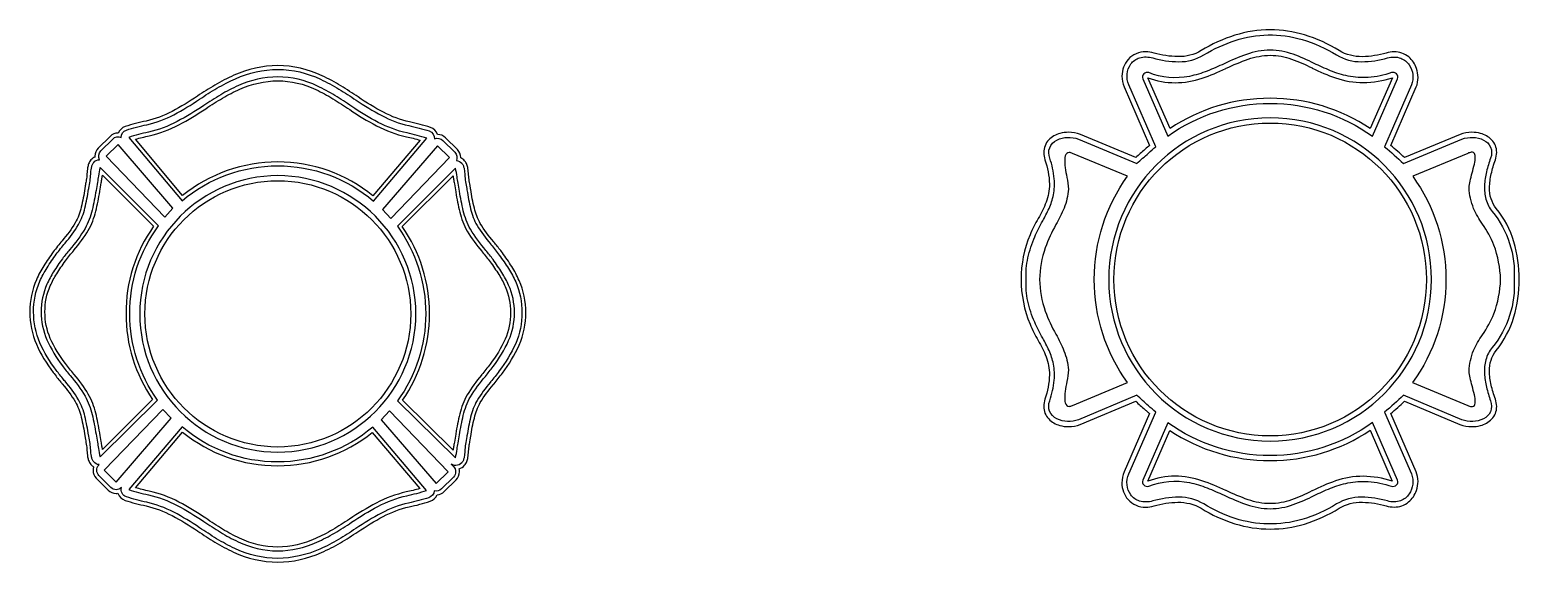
# Model space of a CAD drawing. Extents: x -4 to 118, y -79 to 10.
# Drawn here: x 53.98 to 75.21, y -37.75 to -30.17 of the extents above; entities that cross this region are included whole.
import ezdxf

# ---------------------------------------------------------------- set-up
doc = ezdxf.new("R2010")
doc.units = 0
doc.header["$MEASUREMENT"] = 0

msp = doc.modelspace()

# ---------------------------------------------------------------- linework, layer by layer
for points in [[(74.784, -35.026, -0.177102), (74.879, -34.733, 0.096618), (75.131, -34.255, 0.074487), (75.207, -33.721, 0.074223), (75.131, -33.187, 0.096874), (74.88, -32.709, -0.177104), (74.784, -32.416, -0.055142), (74.809, -32.218, -0.027146), (74.867, -32.018, 0.084821), (74.886, -31.912, 0.199912), (74.814, -31.733, 0.131315), (74.655, -31.642, 0.067147), (74.532, -31.626, 0.100598), (74.364, -31.658), (73.573, -31.987, 0.006092), (73.377, -31.812), (73.739, -30.981, 0.100125), (73.765, -30.846, 0.081025), (73.744, -30.719, 0.139423), (73.632, -30.554, 0.176721), (73.424, -30.482, 0.06664), (73.313, -30.498, -0.065682), (72.972, -30.55, -0.141238), (72.642, -30.464, 0.066111), (72.149, -30.24, 0.072685), (71.66, -30.168, 0.074754), (71.154, -30.245, 0.063427), (70.675, -30.464, -0.141049), (70.344, -30.549, -0.065826), (70.003, -30.498, 0.068157), (69.883, -30.481, 0.218629), (69.634, -30.588, 0.183085), (69.546, -30.825, 0.103239), (69.578, -30.981), (69.94, -31.812, -0.003847), (69.876, -31.868, -0.000007), (69.872, -31.872, 0.008335), (69.743, -31.987), (68.953, -31.658, 0.099968), (68.785, -31.626, 0.071037), (68.662, -31.643, 0.133658), (68.503, -31.734, 0.197781), (68.432, -31.915, 0.07966), (68.449, -32.017, -0.079835), (68.512, -32.365, -0.092081), (68.465, -32.621, -0.03546), (68.353, -32.852), (68.352, -32.853, 0.02699), (68.236, -33.085, 0.100834), (68.109, -33.721, 0.100675), (68.236, -34.357, 0.026984), (68.352, -34.589), (68.352, -34.59, -0.035937), (68.465, -34.821, -0.09196), (68.512, -35.077, -0.079832), (68.448, -35.425, 0.079668), (68.431, -35.527, 0.198117), (68.502, -35.707, 0.132288), (68.661, -35.799, 0.071027), (68.785, -35.816, 0.097479), (68.952, -35.784), (69.742, -35.455, 0.008342), (69.872, -35.571, -0.000006), (69.875, -35.574, -0.001694), (69.907, -35.602, 0.001719), (69.939, -35.629), (69.578, -36.461, 0.103238), (69.545, -36.617, 0.183086), (69.633, -36.854, 0.218627), (69.883, -36.961, 0.068156), (70.003, -36.944, -0.065832), (70.343, -36.893, -0.141043), (70.674, -36.978, 0.063428), (71.153, -37.197, 0.074754), (71.659, -37.274, 0.072686), (72.148, -37.202, 0.066111), (72.641, -36.978, -0.141231), (72.972, -36.892, -0.065688), (73.313, -36.944, 0.066623), (73.424, -36.96, 0.176723), (73.631, -36.888, 0.139425), (73.743, -36.723, 0.081249), (73.765, -36.595, 0.099918), (73.738, -36.461), (73.377, -35.63, 0.006092), (73.573, -35.455), (74.363, -35.784, 0.10061), (74.531, -35.816, 0.06713), (74.655, -35.8, 0.131311), (74.814, -35.709, 0.199914), (74.886, -35.53, 0.08482), (74.867, -35.424, -0.027145), (74.808, -35.224, -0.055142)], [(74.391, -35.717), (73.557, -35.37, -0.008031), (73.289, -35.611), (73.671, -36.49, -0.251652), (73.638, -36.774, -0.154335), (73.517, -36.871, -0.159517), (73.332, -36.874, 0.068844), (72.96, -36.82, 0.137497), (72.603, -36.916, -0.068555), (72.111, -37.137, -0.075331), (71.628, -37.201, -0.071903), (71.159, -37.123, -0.06122), (70.712, -36.916, 0.136959), (70.356, -36.82, 0.068949), (69.984, -36.874, -0.144013), (69.797, -36.876, -0.159024), (69.672, -36.788, -0.267014), (69.644, -36.49), (70.027, -35.611, 0.003579), (69.923, -35.519, -0.012049), (69.758, -35.37), (68.925, -35.717, -0.212737), (68.618, -35.705, -0.402288), (68.517, -35.447, 0.057714), (68.581, -35.155, 0.071281), (68.57, -34.925, 0.057175), (68.507, -34.732, 0.020101), (68.416, -34.555, -0.025731), (68.302, -34.329, -0.04661), (68.205, -34.031, -0.072042), (68.181, -33.721, -0.072325), (68.206, -33.411, -0.046307), (68.303, -33.113, -0.02573), (68.416, -32.887, 0.020101), (68.507, -32.71, 0.057175), (68.57, -32.517, 0.071282), (68.581, -32.287, 0.057715), (68.518, -31.995, -0.40228), (68.618, -31.737, -0.212739), (68.925, -31.725), (69.759, -32.072, -0.012041), (69.924, -31.923, 0.003575), (70.027, -31.831), (69.645, -30.952, -0.26701), (69.673, -30.654, -0.15902), (69.797, -30.566, -0.144011), (69.984, -30.568, 0.068949), (70.356, -30.622, 0.136961), (70.713, -30.526, -0.061218), (71.16, -30.319, -0.071901), (71.628, -30.241, -0.075331), (72.112, -30.305, -0.068556), (72.604, -30.526, 0.137497), (72.96, -30.622, 0.068843), (73.332, -30.568, -0.159514), (73.518, -30.571, -0.154334), (73.639, -30.668, -0.251633), (73.672, -30.952), (73.289, -31.831, -0.008036), (73.558, -32.072), (74.391, -31.725, -0.211526), (74.7, -31.737, -0.169668), (74.799, -31.837, -0.194614), (74.799, -31.995, 0.025129), (74.741, -32.187, 0.048032), (74.712, -32.385, 0.078568), (74.733, -32.578, 0.104022), (74.823, -32.754, -0.191063), (75.134, -33.721, -0.191099), (74.823, -34.688, 0.104018), (74.732, -34.864, 0.078567), (74.712, -35.057, 0.048032), (74.741, -35.255, 0.02513), (74.798, -35.447, -0.194617), (74.798, -35.605, -0.169675), (74.699, -35.705, -0.211517)], [(71.658, -31.215, -0.157553), (73.117, -31.683), (73.472, -30.865, 0.319352), (73.459, -30.796, 0.269032), (73.389, -30.777, -0.064993), (73.054, -30.845, -0.065682), (72.768, -30.826, -0.046445), (72.517, -30.75, -0.016366), (72.286, -30.645, 0.029249), (71.986, -30.516, 0.083772), (71.66, -30.458, 0.081117), (71.321, -30.517, 0.026905), (71.002, -30.65, -0.014739), (70.761, -30.754, -0.043924), (70.508, -30.83, -0.145585), (69.927, -30.777, 0.266974), (69.857, -30.796, 0.320584), (69.844, -30.865), (70.199, -31.682, -0.157155)], [(70.304, -30.921, 0.079282), (70.687, -30.856, 0.028528), (71.025, -30.718, -0.00001), (71.031, -30.715, -0.026352), (71.344, -30.586, -0.081108), (71.66, -30.53, -0.083872), (71.963, -30.584, -0.028834), (72.255, -30.71, -0.000004), (72.258, -30.712, 0.03175), (72.59, -30.852, 0.081462), (72.985, -30.919, 0.07844), (73.4, -30.85), (73.085, -31.574, 0.148897), (71.658, -31.142, 0.148475), (70.231, -31.572), (69.917, -30.85, 0.088194)], [(60.716, -33.341, 0.013433), (60.618, -33.217, -0.000524), (60.6, -33.195, 0.00787), (60.595, -33.188, -0.007907), (60.59, -33.181, -0.041976), (60.402, -32.925, -0.068283), (60.317, -32.704, -0.021555), (60.265, -32.439, -0.001676), (60.263, -32.428, 0.001565), (60.261, -32.417, -0.000205), (60.259, -32.404, 0.007304), (60.245, -32.319, -0.024862), (60.235, -32.232), (60.235, -32.228, 0.015489), (60.225, -32.142, 0.047147), (60.211, -32.086, 0.092723), (60.179, -32.032, 0.106249), (60.123, -31.99, -0.060593), (60.124, -31.988, 0.060606), (60.124, -31.986, 0.199083), (60.076, -31.873), (59.908, -31.704, 0.200138), (59.794, -31.657, 0.233487), (59.69, -31.556, 0.024653), (59.394, -31.478, -0.065772), (59.022, -31.341, -0.028068), (58.661, -31.123, 0.010293), (58.416, -30.966, 0.029459), (58.148, -30.822, 0.108997), (57.517, -30.677, 0.104314), (56.89, -30.815, 0.030186), (56.62, -30.954, 0.013821), (56.372, -31.111, -0.027851), (56.01, -31.328, -0.065711), (55.639, -31.466, 0.02523), (55.341, -31.544, 0.219701), (55.243, -31.637), (55.239, -31.637, 0.196051), (55.125, -31.684), (54.956, -31.852, 0.199506), (54.909, -31.966, 0.037349), (54.91, -31.978, 0.105357), (54.853, -32.019, 0.08938), (54.82, -32.075, 0.048984), (54.806, -32.13, 0.01593), (54.796, -32.217), (54.796, -32.218, -0.02463), (54.787, -32.308, 0.003624), (54.775, -32.373, -0.000718), (54.771, -32.401, -0.009687), (54.768, -32.416, 0.007529), (54.767, -32.428, -0.021235), (54.715, -32.693, -0.06719), (54.63, -32.914, -0.040769), (54.442, -33.17, 0.011492), (54.315, -33.33, 0.01839), (54.182, -33.526, 0.036477), (54.076, -33.724, 0.105904), (53.982, -34.183, 0.10359), (54.076, -34.644, 0.05719), (54.315, -35.044, 0.012921), (54.425, -35.183, -0.000229), (54.438, -35.2, -0.025686), (54.441, -35.203, 0.023934), (54.442, -35.205, -0.036779), (54.448, -35.212, 0.000001), (54.448, -35.212), (54.449, -35.213, -0.042642), (54.629, -35.459, -0.067542), (54.715, -35.682, -0.021122), (54.767, -35.946, -0.007621), (54.769, -35.96, 0.007608), (54.771, -35.974, 0.007597), (54.787, -36.066, -0.024862), (54.796, -36.154, 0.14441), (54.797, -36.157, 0.020836), (54.806, -36.244, 0.047139), (54.82, -36.299, 0.093571), (54.853, -36.354, 0.080344), (54.891, -36.386, 0.085369), (54.883, -36.436, 0.199157), (54.929, -36.551), (55.099, -36.72, 0.201943), (55.213, -36.767, 0.034749), (55.238, -36.765, 0.237897), (55.341, -36.866, 0.023915), (55.638, -36.944, -0.065574), (56.01, -37.082, -0.027973), (56.371, -37.299), (56.373, -37.3, -0.000004), (56.377, -37.303, 0.010385), (56.62, -37.46, 0.029722), (56.886, -37.602, 0.108838), (57.515, -37.745, 0.10443), (58.138, -37.608, 0.029996), (58.409, -37.469, 0.013656), (58.657, -37.312, -0.028068), (59.018, -37.095, -0.065769), (59.39, -36.957, 0.025591), (59.687, -36.879, 0.217789), (59.785, -36.788, 0.183006), (59.888, -36.741), (60.057, -36.572, 0.201492), (60.105, -36.458, 0.062696), (60.099, -36.416, 0.136802), (60.178, -36.365, 0.081798), (60.211, -36.311, 0.043277), (60.225, -36.256, -0.000088), (60.225, -36.255, 0.014826), (60.235, -36.168), (60.235, -36.166, -0.024629), (60.245, -36.077, 0.003319), (60.257, -36.008, -0.000408), (60.261, -35.984, -0.009735), (60.263, -35.97, 0.007471), (60.265, -35.958, -0.021289), (60.317, -35.693, -0.066963), (60.402, -35.471, -0.042959), (60.587, -35.219, 0.039931), (60.587, -35.218, -0.044401), (60.589, -35.216, -0.053156), (60.593, -35.211), (60.593, -35.211, -0.000025), (60.598, -35.205, 0.011424), (60.716, -35.055, 0.057203), (60.955, -34.655, 0.103614), (61.05, -34.193, 0.105837), (60.955, -33.736, 0.036505), (60.85, -33.537, 0.01852)], [(60.672, -35.023, -0.013156), (60.549, -35.18, 0.000003), (60.547, -35.182, -0.000001), (60.546, -35.183, 0.041478), (60.355, -35.444, 0.066726), (60.264, -35.68, 0.021344), (60.212, -35.949, 0.000039), (60.21, -35.957, -0.005907), (60.192, -36.067, 0.023866), (60.181, -36.164, -0.017171), (60.172, -36.247, -0.049327), (60.161, -36.292, -0.092651), (60.138, -36.33, -0.218243), (60.053, -36.369, -0.157838), (59.987, -36.348), (60.02, -36.383, -0.408063), (60.019, -36.534), (59.85, -36.703, -0.274736), (59.744, -36.73, -0.31315), (59.67, -36.827, -0.023841), (59.378, -36.904, 0.066338), (58.994, -37.046, 0.027813), (58.627, -37.267, -0.013775), (58.381, -37.422, -0.029983), (58.117, -37.558, -0.104507), (57.515, -37.691, -0.109468), (56.905, -37.551, -0.029553), (56.644, -37.411, -0.010152), (56.401, -37.254, 0.028056), (56.034, -37.034, 0.065581), (55.649, -36.892, -0.023451), (55.358, -36.815, -0.403149), (55.288, -36.683, -0.404683), (55.137, -36.682), (54.968, -36.513, -0.408049), (54.967, -36.362), (54.971, -36.357, -0.191219), (54.893, -36.318, -0.0865), (54.871, -36.28, -0.051506), (54.859, -36.235, -0.017744), (54.85, -36.152, 0.023381), (54.84, -36.056, -0.006597), (54.822, -35.952, 0.000137), (54.82, -35.937, 0.021406), (54.767, -35.669, 0.066284), (54.676, -35.433, 0.041516), (54.484, -35.171, 0.0005), (54.464, -35.146, -0.012257), (54.359, -35.012, -0.057206), (54.125, -34.623, -0.103723), (54.036, -34.183, -0.106088), (54.125, -33.746, -0.036668), (54.228, -33.554, -0.018579), (54.359, -33.362, -0.013921), (54.484, -33.204, 0.040271), (54.676, -32.94, 0.067961), (54.767, -32.706, 0.021442), (54.82, -32.437, 0.000137), (54.822, -32.422, -0.006595), (54.84, -32.318, 0.023884), (54.85, -32.221, -0.017745), (54.859, -32.139, -0.054071), (54.871, -32.094, -0.086648), (54.893, -32.055, -0.204965), (54.975, -32.016, -0.32773), (54.994, -31.891), (55.163, -31.722, -0.310259), (55.284, -31.7, -0.326736), (55.358, -31.595, -0.023834), (55.65, -31.518, 0.066341), (56.035, -31.376, 0.027813), (56.401, -31.155, -0.013834), (56.648, -31, -0.030109), (56.912, -30.864, -0.104359), (57.517, -30.731, -0.109133), (58.125, -30.871, -0.029366), (58.387, -31.011, -0.010347), (58.631, -31.168, 0.02794), (58.998, -31.388, 0.06571), (59.382, -31.531, -0.024182), (59.674, -31.607, -0.350789), (59.748, -31.721, -0.315478), (59.869, -31.742), (60.038, -31.911, -0.305917), (60.061, -32.028, -0.196737), (60.138, -32.067, -0.08645), (60.161, -32.105, -0.051539), (60.172, -32.15, -0.017737), (60.181, -32.233, 0.023373), (60.192, -32.329, -0.006202), (60.208, -32.427, 0.00031), (60.212, -32.447, 0.021506), (60.264, -32.717, 0.068019), (60.355, -32.952, 0.040258), (60.548, -33.215, 0.000049), (60.554, -33.224, -0.01403), (60.672, -33.373, -0.018445), (60.804, -33.566, -0.036538), (60.906, -33.757, -0.106094), (60.996, -34.193, -0.103795), (60.906, -34.634, -0.057158)], [(57.514, -32.103, -0.177968), (58.879, -32.605), (59.639, -31.71, 0.024075), (59.359, -31.636, -0.065775), (58.948, -31.485, -0.02827), (58.57, -31.258, 0.009899), (58.33, -31.103, 0.029186), (58.08, -30.968, 0.11168), (57.516, -30.839, 0.106764), (56.954, -30.962, 0.030052), (56.702, -31.092, 0.013458), (56.46, -31.245, -0.028268), (56.083, -31.472, -0.065773), (55.672, -31.624, 0.02408), (55.392, -31.698), (56.153, -32.6, -0.17685)], [(55.683, -31.677, 0.065554), (56.108, -31.52, 0.028277), (56.49, -31.29, -0.013928), (56.73, -31.139, -0.029886), (56.976, -31.013, -0.104716), (57.516, -30.893, -0.109708), (58.058, -31.018, -0.029003), (58.301, -31.149, -0.010376), (58.541, -31.303, 0.028688), (58.923, -31.533, 0.06602), (59.348, -31.689, -0.013526), (59.544, -31.738), (58.872, -32.529, 0.171696), (57.514, -32.049, 0.170718), (56.16, -32.525), (55.486, -31.725, -0.01504)], [(71.659, -31.421, 0.413988), (69.358, -33.722, 0.414145), (71.658, -36.021, 0.414144), (73.957, -33.722, 0.414145)], [(71.658, -35.948, -0.414062), (69.431, -33.721, -0.413955), (71.659, -31.494, -0.414063), (73.885, -33.721, -0.414062)], [(69.626, -32.252), (68.842, -31.926, 0.104418), (68.793, -31.915, 0.176914), (68.76, -31.927, 0.191699), (68.731, -32.004, 0.048063), (68.738, -32.128, 0.011634), (68.76, -32.268, -0.036365), (68.783, -32.435, -0.077748), (68.721, -32.704, -0.029542), (68.605, -32.941, 0.039983), (68.453, -33.269, 0.078447), (68.371, -33.721, 0.07837), (68.453, -34.174, 0.039989), (68.605, -34.501, -0.029546), (68.72, -34.738, -0.077675), (68.783, -35.007, -0.036365), (68.76, -35.174, 0.011634), (68.737, -35.314, 0.048064), (68.731, -35.438, 0.191702), (68.759, -35.515, 0.176913), (68.792, -35.527, 0.104417), (68.841, -35.516), (69.626, -35.19, -0.158445), (69.151, -33.721, -0.158375)], [(74.941, -33.721, 0.08231), (74.847, -33.233, 0.054026), (74.683, -32.932, -0.044731), (74.558, -32.71, -0.092314), (74.494, -32.416, -0.051001), (74.508, -32.321, -0.01094), (74.537, -32.205, 0.012295), (74.568, -32.079, 0.057078), (74.581, -31.975, 0.259684), (74.557, -31.916, 0.159961), (74.524, -31.911, 0.076755), (74.475, -31.926), (73.689, -32.253, -0.158457), (74.163, -33.721, -0.158504), (73.688, -35.189), (74.475, -35.516, 0.076754), (74.524, -35.531, 0.15996), (74.556, -35.526, 0.259687), (74.581, -35.467, 0.057078), (74.568, -35.363, 0.012295), (74.536, -35.237, -0.01094), (74.507, -35.121, -0.051002), (74.494, -35.026, -0.092495), (74.557, -34.732, -0.044823), (74.683, -34.51, 0.054139), (74.847, -34.209, 0.08247)], [(55.407, -34.21, -0.164788), (55.818, -32.959), (54.984, -32.128, 0.029552), (54.961, -32.25, -0.004235), (54.946, -32.338, 0.003707), (54.926, -32.454, -0.021574), (54.871, -32.733, -0.06668), (54.77, -32.995, -0.039173), (54.549, -33.297, 0.007703), (54.446, -33.426, 0.016082), (54.321, -33.612, 0.03519), (54.226, -33.79, 0.107613), (54.144, -34.183, 0.104838), (54.226, -34.58, 0.054351), (54.446, -34.949, 0.009561), (54.558, -35.089, -0.0392), (54.77, -35.38, -0.065525), (54.871, -35.644, -0.021498), (54.926, -35.923, 0.003606), (54.946, -36.037, -0.004235), (54.961, -36.125, 0.029554), (54.984, -36.247), (55.803, -35.437, -0.158775)], [(55.014, -36.119, -0.00111), (55.01, -36.094, 0.006444), (54.999, -36.028, -0.004861), (54.979, -35.911, -0.00002), (54.978, -35.903, 0.022539), (54.923, -35.625, 0.066348), (54.816, -35.353, 0.042431), (54.615, -35.075, -0.000026), (54.61, -35.069, -0.012341), (54.49, -34.917, -0.056632), (54.274, -34.56, -0.104298), (54.198, -34.183, -0.106768), (54.274, -33.811, -0.036687), (54.366, -33.64, -0.018358), (54.49, -33.458, -0.012059), (54.609, -33.307), (54.609, -33.306, 0.041511), (54.816, -33.022, 0.067045), (54.923, -32.749, 0.02243), (54.979, -32.467, -0.000004), (54.979, -32.463, -0.004266), (54.999, -32.347, 0.006443), (55.01, -32.281, -0.001111), (55.014, -32.256), (55.018, -32.237), (55.747, -32.964, 0.158949), (55.353, -34.21, 0.153348), (55.732, -35.43), (55.018, -36.139), (55.018, -36.139, -0.003752)], [(57.516, -32.243, 0.4127), (55.548, -34.211, 0.412699), (57.516, -36.179, 0.412697), (59.484, -34.211, 0.412698)], [(60.585, -33.438, 0.007705), (60.482, -33.308, -0.039171), (60.262, -33.006, -0.066678), (60.16, -32.744, -0.021573), (60.105, -32.465, 0.003708), (60.085, -32.349, -0.004239), (60.071, -32.261, 0.029564), (60.047, -32.139), (59.22, -32.963, -0.158569), (59.624, -34.21, -0.1593), (59.222, -35.448), (60.047, -36.259, 0.029564), (60.071, -36.136, -0.004239), (60.085, -36.049, 0.003607), (60.105, -35.934, -0.021498), (60.16, -35.655, -0.065525), (60.262, -35.391, -0.0392), (60.474, -35.101, 0.009562), (60.585, -34.96, 0.054354), (60.806, -34.592, 0.104838), (60.888, -34.194, 0.107613), (60.806, -33.802, 0.035192), (60.71, -33.624, 0.016082)], [(60.541, -34.928, -0.015133), (60.421, -35.08, -0.000002), (60.42, -35.082, 0.042351), (60.215, -35.365, 0.066768), (60.108, -35.636, 0.022592), (60.053, -35.916, -0.000017), (60.052, -35.923, -0.004879), (60.032, -36.039, 0.006451), (60.021, -36.105, -0.001105), (60.017, -36.13, 0.000001), (60.017, -36.13, -0.003528), (60.014, -36.15), (59.293, -35.441, 0.153688), (59.678, -34.21, 0.152959), (59.29, -32.969), (60.014, -32.248, -0.003721), (60.017, -32.268, -0.001105), (60.021, -32.293, 0.006452), (60.032, -32.359, -0.004879), (60.052, -32.475, -0.000008), (60.053, -32.48, 0.022387), (60.108, -32.761, 0.066945), (60.215, -33.033, 0.041577), (60.423, -33.318, 0.000045), (60.43, -33.328, -0.010721), (60.541, -33.469, -0.018155), (60.666, -33.651, -0.036617), (60.757, -33.822, -0.106802), (60.834, -34.194, -0.104263), (60.757, -34.571, -0.056913)], [(57.516, -36.106, -0.412638), (55.621, -34.211, -0.412638), (57.516, -32.315, -0.412637), (59.412, -34.211, -0.412637)], [(57.513, -36.318, -0.178844), (56.152, -35.819), (55.391, -36.713, 0.024076), (55.672, -36.787, -0.065773), (56.083, -36.938, -0.028269), (56.46, -37.165, 0.009929), (56.7, -37.32, 0.029265), (56.949, -37.454, 0.110344), (57.514, -37.584, 0.105225), (58.073, -37.46, 0.02985), (58.325, -37.33, 0.013771), (58.567, -37.178, -0.028269), (58.944, -36.951, -0.065773), (59.355, -36.799, 0.024081), (59.636, -36.725), (58.869, -35.823, -0.177201)], [(71.657, -36.227, -0.157154), (70.199, -35.76), (69.843, -36.577, 0.320577), (69.857, -36.646, 0.266962), (69.927, -36.665, -0.145586), (70.508, -36.612, -0.043924), (70.76, -36.688, -0.014739), (71.001, -36.792, 0.026905), (71.321, -36.924, 0.081117), (71.659, -36.984, 0.083772), (71.986, -36.926, 0.029249), (72.285, -36.797, -0.016366), (72.517, -36.692, -0.046445), (72.767, -36.616, -0.065682), (73.053, -36.597, -0.064993), (73.389, -36.665, 0.269018), (73.459, -36.646, 0.319357), (73.472, -36.577), (73.116, -35.759, -0.157553)], [(72.984, -36.523, 0.081461), (72.589, -36.589, 0.031749), (72.258, -36.73, -0.000004), (72.254, -36.732, -0.028834), (71.962, -36.858, -0.083872), (71.659, -36.912, -0.081109), (71.343, -36.856, -0.026351), (71.031, -36.727, -0.00001), (71.025, -36.724, 0.028528), (70.686, -36.586, 0.079282), (70.303, -36.521, 0.088197), (69.916, -36.592), (70.23, -35.87, 0.148474), (71.657, -36.3, 0.148897), (73.085, -35.868), (73.399, -36.592, 0.07844)], [(59.344, -36.746, 0.065554), (58.92, -36.903, 0.028278), (58.537, -37.133, -0.013853), (58.297, -37.284, -0.029717), (58.052, -37.41, -0.104909), (57.515, -37.53, -0.110053), (56.972, -37.405, -0.029221), (56.729, -37.274, -0.010169), (56.49, -37.12, 0.028735), (56.107, -36.89, 0.065845), (55.683, -36.734, -0.012964), (55.486, -36.685), (56.159, -35.894, 0.172442), (57.513, -36.372, 0.171018), (58.862, -35.898), (59.541, -36.698, -0.015608)]]:
    msp.add_lwpolyline(points, format="xyb", close=True)
for points in [[(56.022, -32.707), (55.239, -31.799), (55.071, -31.967), (55.905, -32.833)], [(59.126, -32.853), (59.961, -31.987), (59.792, -31.819), (59.009, -32.727)], [(55.878, -35.571), (55.044, -36.437), (55.213, -36.605), (55.995, -35.697)], [(58.991, -35.719), (59.773, -36.627), (59.942, -36.458), (59.108, -35.593)]]:
    msp.add_lwpolyline(points, close=True)

doc.saveas('drawing.dxf')
